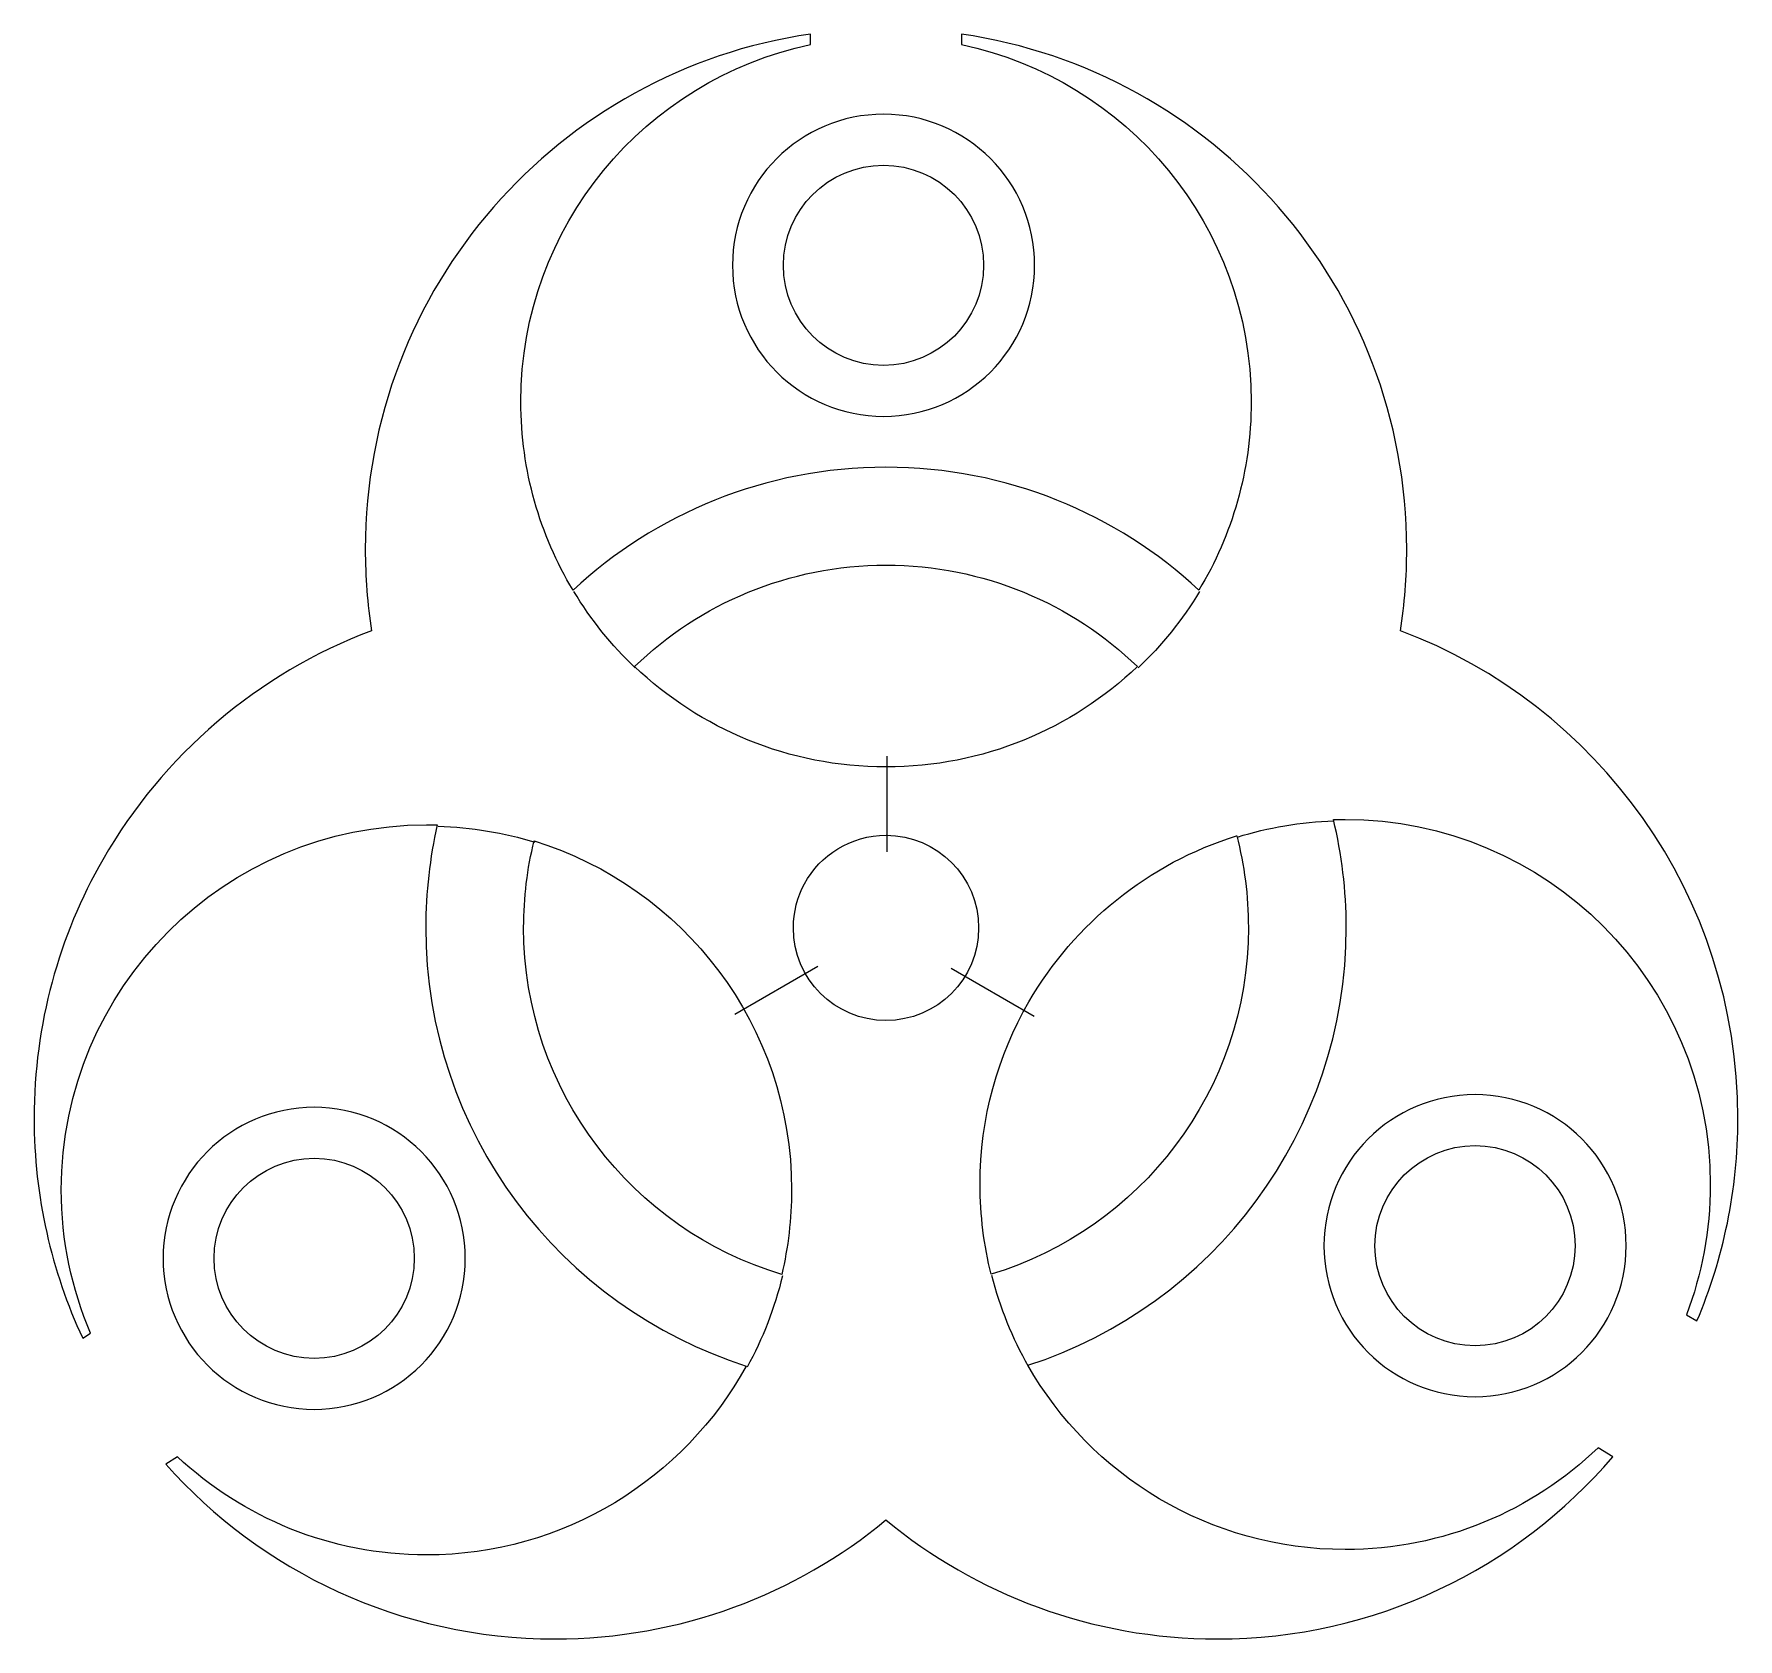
# Model space of a CAD drawing. Extents: x 13 to 264, y 40 to 276.
import ezdxf

# ---------------------------------------------------------------- set-up
doc = ezdxf.new("R2010")
doc.units = 0
doc.layers.get('0').update_dxf_attribs({"linetype": 'CONTINUOUS'})

msp = doc.modelspace()

# ---------------------------------------------------------------- linework, layer by layer
at = {"color": 7}
for p, q in [((127.638988, 274.845635), (127.637012, 276.394644)), ((149.847032, 276.393101), (149.849007, 274.844092)), ((138.385954, 264.603061), (138.385954, 264.603061)), ((138.385954, 257.106533), (138.385954, 257.106533)), ((101.767056, 183.361844), (101.767056, 183.361844)), ((86.995341, 157.723592), (86.995341, 157.723592)), ((23.565851, 154.963803), (23.565851, 154.963803)), ((126.762216, 151.4249), (126.762216, 151.4249)), ((159.771811, 134.057283), (159.771839, 134.057303)), ((225.36945, 120.405841), (225.36945, 120.405841)), ((54.658537, 118.545235), (54.658537, 118.545235)), ((225.36945, 112.909313), (225.36945, 112.909313)), ((54.658537, 111.048707), (54.658537, 111.048707)), ((256.44624, 88.01875), (258.004361, 87.119164)), ((20.6107, 84.599089), (21.764762, 85.32797)), ((245.639378, 67.148783), (243.466132, 68.464611)), ((34.549433, 67.13152), (32.824956, 66.049638))]:
    msp.add_line(p, q, dxfattribs=at)
at = {"color": 1}
for p, q in [((138.851087, 170.179447), (138.851087, 156.09835)), ((116.535378, 132.261864), (128.729963, 139.302411)), ((160.530822, 131.894684), (148.336237, 138.935231))]:
    msp.add_line(p, q, dxfattribs=at)
at = {"color": 7}
for points in [[(127.637012, 276.394644), (90.608043, 271.014178), (62.168236, 239.144135), (62.16823, 200.623133)], [(215.323668, 200.624861), (215.323666, 239.14588), (186.875953, 271.012634), (149.847032, 276.393101)], [(85.051409, 222.30135), (85.051406, 248.150024), (103.312722, 269.729968), (127.638988, 274.845635)], [(149.849007, 274.844092), (174.176803, 269.728432), (192.446693, 248.144405), (192.446698, 222.295734)], [(138.385954, 264.603061), (126.115496, 264.603061), (116.169759, 254.657341), (116.169759, 242.38688)], [(160.60216, 242.38688), (160.60216, 254.657341), (150.656411, 264.603061), (138.385954, 264.603061)], [(123.666287, 242.38688), (123.666287, 250.515205), (130.257615, 257.106533), (138.385954, 257.106533)], [(138.385954, 257.106533), (146.514264, 257.106533), (153.105592, 250.515205), (153.105592, 242.38688)], [(116.169759, 242.38688), (116.169759, 230.11642), (126.115496, 220.1707), (138.385954, 220.1707)], [(138.385954, 227.667227), (130.257615, 227.667227), (123.666287, 234.258556), (123.666287, 242.38688)], [(138.385954, 220.1707), (150.656411, 220.1707), (160.60216, 230.11642), (160.60216, 242.38688)], [(153.105592, 242.38688), (153.105592, 234.258556), (146.514264, 227.667227), (138.385954, 227.667227)], [(92.72235, 194.612695), (87.849442, 202.697326), (85.0514, 212.174159), (85.051409, 222.30135)], [(192.446698, 222.295734), (192.446696, 212.168311), (189.637752, 202.696747), (184.763289, 194.611992)], [(138.744497, 212.677465), (120.971829, 212.677465), (104.798673, 205.817447), (92.72235, 194.612695)], [(184.763289, 194.611992), (172.686974, 205.816748), (156.517171, 212.677465), (138.744497, 212.677465)], [(62.16823, 200.623133), (62.16823, 196.543724), (62.486114, 192.545101), (63.100495, 188.638276)], [(214.390772, 188.637378), (215.005087, 192.544282), (215.323637, 196.545367), (215.323668, 200.624861)], [(101.767056, 183.361844), (111.350052, 192.601108), (124.383794, 198.286841), (138.745931, 198.286838)], [(138.745931, 198.286838), (153.108065, 198.286838), (166.140209, 192.603264), (175.723177, 183.364003)], [(63.100495, 188.638276), (46.335459, 182.335274), (32.369365, 170.318546), (23.565851, 154.963803)], [(264.025733, 116.933624), (264.025736, 149.745567), (243.392441, 177.736195), (214.390772, 188.637378)], [(138.746117, 168.600905), (124.413394, 168.600907), (111.395804, 174.209323), (101.767056, 183.361844)], [(175.723177, 183.364003), (166.092801, 174.214118), (153.076498, 168.600905), (138.746117, 168.600905)], [(204.548653, 160.865896), (205.123407, 160.8841), (205.693673, 160.888841), (206.272788, 160.888841)], [(206.425182, 144.995587), (206.425182, 150.460242), (205.771437, 155.77632), (204.548653, 160.865896)], [(206.272788, 160.888841), (235.927796, 160.888835), (259.967654, 136.843889), (259.967626, 107.188381)], [(17.466491, 106.405231), (17.466491, 136.060742), (41.507497, 160.09243), (71.162539, 160.092427)], [(72.757377, 160.067817), (71.654797, 155.220427), (71.0625, 150.177822), (71.062497, 144.996651)], [(71.162539, 160.092427), (71.697198, 160.092427), (72.226478, 160.083311), (72.757377, 160.067817)], [(126.762216, 151.4249), (129.070187, 155.669807), (133.575182, 158.548795), (138.747288, 158.548795)], [(138.747288, 158.548795), (146.270362, 158.548798), (152.371687, 152.45196), (152.371687, 144.928892)], [(159.771839, 134.057303), (166.459733, 145.607715), (177.323773, 154.431661), (190.302684, 158.469107)], [(190.302684, 158.469107), (190.305507, 158.469954), (190.312054, 158.471647), (190.314707, 158.472324)], [(190.314707, 158.472324), (191.436594, 154.167772), (192.034507, 149.649826), (192.034513, 144.994032)], [(85.460764, 144.99382), (85.460758, 149.381066), (85.995423, 153.644532), (86.995341, 157.723592)], [(86.995341, 157.723592), (108.927121, 150.969743), (124.861766, 130.546396), (124.861766, 106.399621)], [(23.565851, 154.963803), (17.141665, 143.758991), (13.463648, 130.776368), (13.463649, 116.934615)], [(125.119745, 144.92881), (125.119748, 147.279772), (125.71314, 149.495397), (126.762216, 151.4249)], [(71.062497, 144.996651), (71.062503, 114.779851), (90.865952, 89.185409), (118.201429, 80.487836)], [(123.411604, 93.957171), (101.458976, 100.544495), (85.460758, 120.896978), (85.460764, 144.99382)], [(138.744144, 131.308907), (131.221076, 131.308907), (125.119745, 137.405742), (125.119745, 144.92881)], [(152.371687, 144.928892), (152.371687, 137.405824), (146.267212, 131.308907), (138.744144, 131.308907)], [(192.034513, 144.994032), (192.034507, 120.94497), (176.103336, 100.621567), (154.217853, 93.992827)], [(159.609279, 80.594451), (186.7754, 89.391538), (206.425185, 114.899519), (206.425182, 144.995587)], [(152.57552, 107.181975), (152.575525, 116.970612), (155.195877, 126.154375), (159.771811, 134.057283)], [(225.36945, 120.405841), (213.098992, 120.405841), (203.153256, 110.460121), (203.153256, 98.189661)], [(247.585645, 98.189661), (247.585645, 110.460121), (237.639908, 120.405841), (225.36945, 120.405841)], [(54.658537, 118.545235), (42.388079, 118.545235), (32.442342, 108.599515), (32.442342, 96.329054)], [(76.874743, 96.329054), (76.874743, 108.599515), (66.928994, 118.545235), (54.658537, 118.545235)], [(13.463649, 116.934615), (13.463654, 105.38136), (16.028738, 94.421319), (20.6107, 84.599089)], [(258.004361, 87.119164), (261.881025, 96.283035), (264.025733, 106.357301), (264.025733, 116.933624)], [(210.649783, 98.189661), (210.649783, 106.317985), (217.241112, 112.909313), (225.36945, 112.909313)], [(225.36945, 112.909313), (233.497761, 112.909313), (240.089089, 106.317985), (240.089089, 98.189661)], [(39.93887, 96.329054), (39.93887, 104.457379), (46.530198, 111.048707), (54.658537, 111.048707)], [(54.658537, 111.048707), (62.786847, 111.048707), (69.378175, 104.457379), (69.378175, 96.329054)], [(21.764762, 85.32797), (19.000488, 91.798837), (17.46649, 98.924166), (17.466491, 106.405231)], [(124.861766, 106.399621), (124.861763, 102.115696), (124.359608, 97.9514), (123.411604, 93.957171)], [(154.217853, 93.992827), (153.151422, 98.21346), (152.575517, 102.629995), (152.57552, 107.181975)], [(259.967626, 107.188381), (259.967626, 100.433767), (258.723192, 93.973055), (256.44624, 88.01875)], [(203.153256, 98.189661), (203.153256, 85.9192), (213.098992, 75.97348), (225.36945, 75.97348)], [(225.36945, 83.470008), (217.241112, 83.470008), (210.649783, 90.061336), (210.649783, 98.189661)], [(225.36945, 75.97348), (237.639908, 75.97348), (247.585645, 85.9192), (247.585645, 98.189661)], [(240.089089, 98.189661), (240.089089, 90.061336), (233.497761, 83.470008), (225.36945, 83.470008)], [(32.442342, 96.329054), (32.442342, 84.058593), (42.388079, 74.112874), (54.658537, 74.112874)], [(54.658537, 81.609401), (46.530198, 81.609401), (39.93887, 88.20073), (39.93887, 96.329054)], [(54.658537, 74.112874), (66.928994, 74.112874), (76.874743, 84.058593), (76.874743, 96.329054)], [(69.378175, 96.329054), (69.378175, 88.20073), (62.786847, 81.609401), (54.658537, 81.609401)], [(118.201429, 80.487836), (109.055879, 63.92175), (91.419999, 52.70476), (71.16132, 52.704763)], [(206.279217, 53.496789), (186.299546, 53.496791), (168.858551, 64.405423), (159.609279, 80.594451)], [(243.466132, 68.464611), (233.815907, 59.195569), (220.715253, 53.496789), (206.279217, 53.496789)], [(32.824956, 66.049638), (46.853012, 50.286293), (67.281936, 40.357758), (90.042241, 40.357758)], [(71.16132, 52.704763), (57.011928, 52.704763), (44.141746, 58.186371), (34.549433, 67.13152)], [(187.456524, 40.350629), (210.739352, 40.350632), (231.5949, 50.751785), (245.639378, 67.148783)], [(90.042241, 40.357758), (108.542653, 40.357755), (125.507888, 46.921126), (138.744119, 57.84285)], [(138.744119, 57.84285), (151.981075, 46.918555), (168.953843, 40.350629), (187.456524, 40.350629)]]:
    msp.add_open_spline(points, degree=3, dxfattribs=at)
at = {"color": 1}
for points in [[(101.871165, 183.176847), (98.380965, 186.494428), (95.331091, 190.282946), (92.831234, 194.430458)], [(184.870956, 194.430458), (182.369339, 190.281298), (179.323822, 186.495357), (175.831012, 183.176847)], [(190.418401, 158.288375), (194.935029, 159.692619), (199.712684, 160.521958), (204.652956, 160.678444)], [(72.864012, 159.884694), (77.803073, 159.740321), (82.580807, 158.929965), (87.098595, 157.538722)], [(123.514081, 93.774139), (122.382695, 89.007261), (120.618597, 84.487498), (118.310609, 80.306847)], [(159.717901, 80.41268), (157.346077, 84.56411), (155.52074, 89.058818), (154.320401, 93.809416)]]:
    msp.add_open_spline(points, degree=3, dxfattribs=at)

doc.saveas('drawing.dxf')
